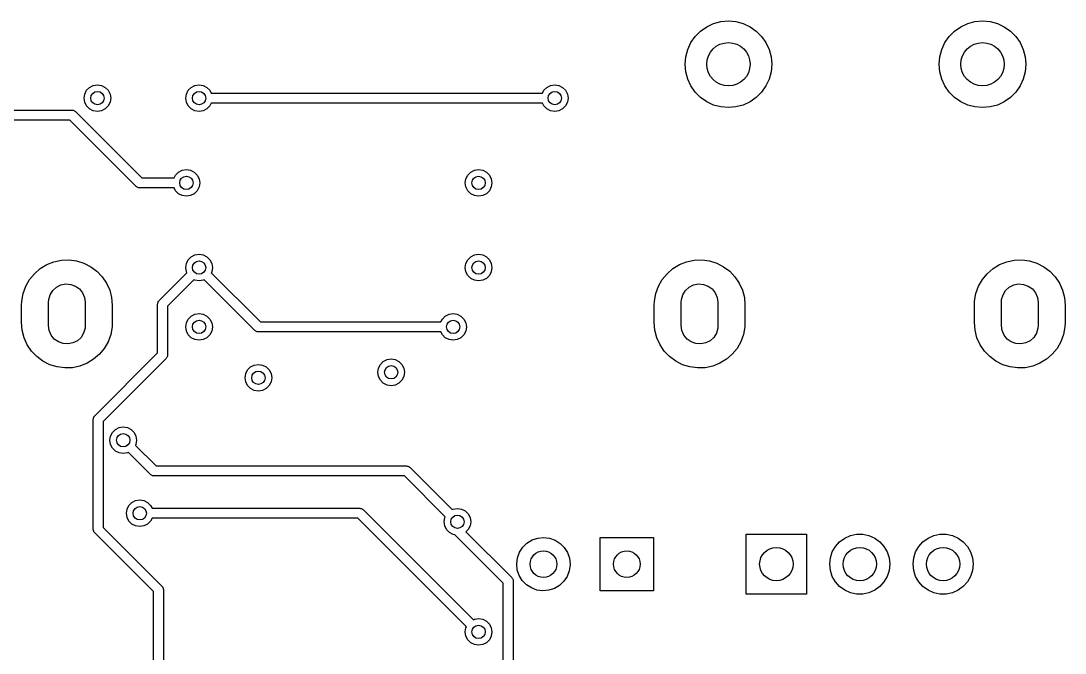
# Model space of a CAD drawing. Extents: x 74 to 207, y -143 to -33.
# Drawn here: x 172.97 to 204.28, y -91.57 to -72.61 of the extents above; entities that cross this region are included whole.
import ezdxf

# ---------------------------------------------------------------- set-up
doc = ezdxf.new("R2010")
doc.units = 0
doc.layers.add('BLACK', color=7, linetype='CONTINUOUS')

msp = doc.modelspace()

# ---------------------------------------------------------------- linework, layer by layer
at = {"layer": 'BLACK', "linetype": 'CONTINUOUS'}
for p, q in [((193.738, -72.6924), (193.957, -72.6337)), ((193.957, -72.6337), (194.183, -72.614)), ((194.183, -72.614), (194.409, -72.6337)), ((194.409, -72.6337), (194.628, -72.6924)), ((201.358, -72.6924), (201.577, -72.6337)), ((201.577, -72.6337), (201.803, -72.614)), ((201.803, -72.614), (202.029, -72.6337)), ((202.029, -72.6337), (202.248, -72.6924)), ((193.187, -73.0784), (193.347, -72.9181)), ((193.347, -72.9181), (193.533, -72.7882)), ((193.533, -72.7882), (193.738, -72.6924)), ((194.628, -72.6924), (194.833, -72.7882)), ((194.833, -72.7882), (195.019, -72.9181)), ((195.019, -72.9181), (195.179, -73.0784)), ((200.807, -73.0784), (200.967, -72.9181)), ((200.967, -72.9181), (201.153, -72.7882)), ((201.153, -72.7882), (201.358, -72.6924)), ((202.248, -72.6924), (202.453, -72.7882)), ((202.453, -72.7882), (202.639, -72.9181)), ((202.639, -72.9181), (202.799, -73.0784)), ((192.961, -73.4694), (193.057, -73.264)), ((193.057, -73.264), (193.187, -73.0784)), ((195.179, -73.0784), (195.309, -73.264)), ((195.309, -73.264), (195.405, -73.4694)), ((200.581, -73.4694), (200.677, -73.264)), ((200.677, -73.264), (200.807, -73.0784)), ((202.799, -73.0784), (202.929, -73.264)), ((202.929, -73.264), (203.025, -73.4694)), ((192.903, -73.6883), (192.961, -73.4694)), ((195.405, -73.4694), (195.463, -73.6883)), ((200.523, -73.6883), (200.581, -73.4694)), ((203.025, -73.4694), (203.083, -73.6883)), ((192.883, -73.914), (192.903, -73.6883)), ((195.463, -73.6883), (195.483, -73.914)), ((200.503, -73.914), (200.523, -73.6883)), ((203.083, -73.6883), (203.103, -73.914)), ((192.903, -74.1397), (192.883, -73.914)), ((192.961, -74.3586), (192.903, -74.1397)), ((195.463, -74.1397), (195.405, -74.3586)), ((195.483, -73.914), (195.463, -74.1397)), ((200.523, -74.1397), (200.503, -73.914)), ((200.581, -74.3586), (200.523, -74.1397)), ((203.083, -74.1397), (203.025, -74.3586)), ((203.103, -73.914), (203.083, -74.1397)), ((193.057, -74.564), (192.961, -74.3586)), ((195.405, -74.3586), (195.309, -74.564)), ((200.677, -74.564), (200.581, -74.3586)), ((203.025, -74.3586), (202.929, -74.564)), ((174.86, -74.93), (174.88, -74.8064)), ((174.88, -74.8064), (174.936, -74.6949)), ((174.936, -74.6949), (175.025, -74.6064)), ((175.025, -74.6064), (175.136, -74.5496)), ((175.136, -74.5496), (175.26, -74.53)), ((175.26, -74.53), (175.384, -74.5496)), ((175.384, -74.5496), (175.495, -74.6064)), ((175.495, -74.6064), (175.584, -74.6949)), ((175.584, -74.6949), (175.64, -74.8064)), ((175.64, -74.8064), (175.66, -74.93)), ((177.908, -74.93), (177.928, -74.8064)), ((177.928, -74.8064), (177.984, -74.6949)), ((177.984, -74.6949), (178.073, -74.6064)), ((178.073, -74.6064), (178.184, -74.5496)), ((178.184, -74.5496), (178.308, -74.53)), ((178.308, -74.53), (178.432, -74.5496)), ((178.432, -74.5496), (178.543, -74.6064)), ((178.543, -74.6064), (178.632, -74.6949)), ((178.632, -74.6949), (178.675, -74.78)), ((178.675, -74.78), (188.609, -74.78)), ((188.609, -74.78), (188.652, -74.6949)), ((188.652, -74.6949), (188.741, -74.6064)), ((188.741, -74.6064), (188.852, -74.5496)), ((188.852, -74.5496), (188.976, -74.53)), ((188.976, -74.53), (189.1, -74.5496)), ((189.1, -74.5496), (189.211, -74.6064)), ((189.211, -74.6064), (189.3, -74.6949)), ((189.3, -74.6949), (189.356, -74.8064)), ((189.356, -74.8064), (189.376, -74.93)), ((193.187, -74.7496), (193.057, -74.564)), ((193.347, -74.9099), (193.187, -74.7496)), ((195.179, -74.7496), (195.019, -74.9099)), ((195.309, -74.564), (195.179, -74.7496)), ((200.807, -74.7496), (200.677, -74.564)), ((200.967, -74.9099), (200.807, -74.7496)), ((202.799, -74.7496), (202.639, -74.9099)), ((202.929, -74.564), (202.799, -74.7496)), ((174.88, -75.0536), (174.86, -74.93)), ((174.936, -75.1651), (174.88, -75.0536)), ((175.64, -75.0536), (175.584, -75.1651)), ((175.66, -74.93), (175.64, -75.0536)), ((177.928, -75.0536), (177.908, -74.93)), ((177.984, -75.1651), (177.928, -75.0536)), ((178.675, -75.08), (178.632, -75.1651)), ((188.609, -75.08), (178.675, -75.08)), ((188.652, -75.1651), (188.609, -75.08)), ((189.356, -75.0536), (189.3, -75.1651)), ((189.376, -74.93), (189.356, -75.0536)), ((193.533, -75.0398), (193.347, -74.9099)), ((193.738, -75.1356), (193.533, -75.0398)), ((193.957, -75.1942), (193.738, -75.1356)), ((194.628, -75.1356), (194.409, -75.1942)), ((194.833, -75.0398), (194.628, -75.1356)), ((195.019, -74.9099), (194.833, -75.0398)), ((201.153, -75.0398), (200.967, -74.9099)), ((201.358, -75.1356), (201.153, -75.0398)), ((201.577, -75.1942), (201.358, -75.1356)), ((202.248, -75.1356), (202.029, -75.1942)), ((202.453, -75.0398), (202.248, -75.1356)), ((202.639, -74.9099), (202.453, -75.0398)), ((164.846, -75.288), (174.498, -75.288)), ((174.498, -75.288), (174.517, -75.2931)), ((174.517, -75.2931), (174.537, -75.2931)), ((174.537, -75.2931), (174.554, -75.303)), ((174.554, -75.303), (174.573, -75.3081)), ((174.573, -75.3081), (174.587, -75.3221)), ((174.587, -75.3221), (174.604, -75.3319)), ((174.604, -75.3319), (176.592, -77.32)), ((175.025, -75.2536), (174.936, -75.1651)), ((175.136, -75.3104), (175.025, -75.2536)), ((175.26, -75.33), (175.136, -75.3104)), ((175.384, -75.3104), (175.26, -75.33)), ((175.495, -75.2536), (175.384, -75.3104)), ((175.584, -75.1651), (175.495, -75.2536)), ((178.073, -75.2536), (177.984, -75.1651)), ((178.184, -75.3104), (178.073, -75.2536)), ((178.308, -75.33), (178.184, -75.3104)), ((178.432, -75.3104), (178.308, -75.33)), ((178.543, -75.2536), (178.432, -75.3104)), ((178.632, -75.1651), (178.543, -75.2536)), ((188.741, -75.2536), (188.652, -75.1651)), ((188.852, -75.3104), (188.741, -75.2536)), ((188.976, -75.33), (188.852, -75.3104)), ((189.1, -75.3104), (188.976, -75.33)), ((189.211, -75.2536), (189.1, -75.3104)), ((189.3, -75.1651), (189.211, -75.2536)), ((194.183, -75.214), (193.957, -75.1942)), ((194.409, -75.1942), (194.183, -75.214)), ((201.803, -75.214), (201.577, -75.1942)), ((202.029, -75.1942), (201.803, -75.214)), ((174.436, -75.588), (164.908, -75.588)), ((176.424, -77.5761), (174.436, -75.588)), ((176.592, -77.32), (177.56, -77.32)), ((177.56, -77.32), (177.603, -77.2349)), ((177.603, -77.2349), (177.692, -77.1464)), ((177.692, -77.1464), (177.803, -77.0896)), ((177.803, -77.0896), (177.927, -77.07)), ((177.927, -77.07), (178.051, -77.0896)), ((178.051, -77.0896), (178.162, -77.1464)), ((178.162, -77.1464), (178.251, -77.2349)), ((178.251, -77.2349), (178.307, -77.3464)), ((178.307, -77.3464), (178.327, -77.47)), ((186.29, -77.47), (186.31, -77.3464)), ((186.31, -77.3464), (186.366, -77.2349)), ((186.366, -77.2349), (186.455, -77.1464)), ((186.455, -77.1464), (186.566, -77.0896)), ((186.566, -77.0896), (186.69, -77.07)), ((186.69, -77.07), (186.814, -77.0896)), ((186.814, -77.0896), (186.925, -77.1464)), ((186.925, -77.1464), (187.014, -77.2349)), ((187.014, -77.2349), (187.07, -77.3464)), ((187.07, -77.3464), (187.09, -77.47)), ((176.441, -77.5859), (176.424, -77.5761)), ((176.455, -77.5999), (176.441, -77.5859)), ((176.474, -77.605), (176.455, -77.5999)), ((176.491, -77.6149), (176.474, -77.605)), ((176.511, -77.6149), (176.491, -77.6149)), ((176.53, -77.62), (176.511, -77.6149)), ((177.56, -77.62), (176.53, -77.62)), ((177.603, -77.7051), (177.56, -77.62)), ((178.307, -77.5936), (178.251, -77.7051)), ((178.327, -77.47), (178.307, -77.5936)), ((186.31, -77.5936), (186.29, -77.47)), ((186.366, -77.7051), (186.31, -77.5936)), ((187.07, -77.5936), (187.014, -77.7051)), ((187.09, -77.47), (187.07, -77.5936)), ((177.692, -77.7936), (177.603, -77.7051)), ((177.803, -77.8504), (177.692, -77.7936)), ((177.927, -77.87), (177.803, -77.8504)), ((178.051, -77.8504), (177.927, -77.87)), ((178.162, -77.7936), (178.051, -77.8504)), ((178.251, -77.7051), (178.162, -77.7936)), ((186.455, -77.7936), (186.366, -77.7051)), ((186.566, -77.8504), (186.455, -77.7936)), ((186.69, -77.87), (186.566, -77.8504)), ((186.814, -77.8504), (186.69, -77.87)), ((186.925, -77.7936), (186.814, -77.8504)), ((187.014, -77.7051), (186.925, -77.7936)), ((173.74, -79.9218), (173.954, -79.8374)), ((173.954, -79.8374), (174.179, -79.7901)), ((174.179, -79.7901), (174.409, -79.7815)), ((174.409, -79.7815), (174.637, -79.8117)), ((174.637, -79.8117), (174.857, -79.8799)), ((177.928, -79.8864), (177.984, -79.7749)), ((177.984, -79.7749), (178.073, -79.6864)), ((178.073, -79.6864), (178.184, -79.6296)), ((178.184, -79.6296), (178.308, -79.61)), ((178.308, -79.61), (178.432, -79.6296)), ((178.432, -79.6296), (178.543, -79.6864)), ((178.543, -79.6864), (178.632, -79.7749)), ((178.632, -79.7749), (178.688, -79.8864)), ((186.31, -79.8864), (186.366, -79.7749)), ((186.366, -79.7749), (186.455, -79.6864)), ((186.455, -79.6864), (186.566, -79.6296)), ((186.566, -79.6296), (186.69, -79.61)), ((186.69, -79.61), (186.814, -79.6296)), ((186.814, -79.6296), (186.925, -79.6864)), ((186.925, -79.6864), (187.014, -79.7749)), ((187.014, -79.7749), (187.07, -79.8864)), ((192.715, -79.9218), (192.929, -79.8374)), ((192.929, -79.8374), (193.154, -79.7901)), ((193.154, -79.7901), (193.384, -79.7815)), ((193.384, -79.7815), (193.612, -79.8117)), ((193.612, -79.8117), (193.832, -79.8799)), ((202.315, -79.9218), (202.529, -79.8374)), ((202.529, -79.8374), (202.754, -79.7901)), ((202.754, -79.7901), (202.984, -79.7815)), ((202.984, -79.7815), (203.212, -79.8117)), ((203.212, -79.8117), (203.432, -79.8799)), ((173.37, -80.1919), (173.544, -80.0411)), ((173.544, -80.0411), (173.74, -79.9218)), ((174.857, -79.8799), (175.062, -79.9841)), ((175.062, -79.9841), (175.246, -80.1214)), ((175.246, -80.1214), (175.405, -80.2878)), ((177.11, -80.9961), (177.943, -80.1632)), ((177.908, -80.01), (177.928, -79.8864)), ((177.928, -80.1336), (177.908, -80.01)), ((177.943, -80.1632), (177.928, -80.1336)), ((178.688, -80.1336), (178.673, -80.1632)), ((178.673, -80.1632), (180.148, -81.638)), ((178.688, -79.8864), (178.708, -80.01)), ((178.708, -80.01), (178.688, -80.1336)), ((186.29, -80.01), (186.31, -79.8864)), ((186.31, -80.1336), (186.29, -80.01)), ((186.366, -80.2451), (186.31, -80.1336)), ((187.07, -80.1336), (187.014, -80.2451)), ((187.07, -79.8864), (187.09, -80.01)), ((187.09, -80.01), (187.07, -80.1336)), ((192.345, -80.1919), (192.519, -80.0411)), ((192.519, -80.0411), (192.715, -79.9218)), ((193.832, -79.8799), (194.037, -79.9841)), ((194.037, -79.9841), (194.221, -80.1214)), ((194.221, -80.1214), (194.38, -80.2878)), ((201.945, -80.1919), (202.119, -80.0411)), ((202.119, -80.0411), (202.315, -79.9218)), ((203.432, -79.8799), (203.637, -79.9841)), ((203.637, -79.9841), (203.821, -80.1214)), ((203.821, -80.1214), (203.98, -80.2878)), ((173.11, -80.5695), (173.224, -80.3697)), ((173.224, -80.3697), (173.37, -80.1919)), ((175.405, -80.2878), (175.533, -80.4786)), ((175.533, -80.4786), (175.628, -80.6883)), ((178.155, -80.3753), (177.366, -81.1643)), ((178.184, -80.3904), (178.155, -80.3753)), ((178.308, -80.41), (178.184, -80.3904)), ((178.432, -80.3904), (178.308, -80.41)), ((178.461, -80.3753), (178.432, -80.3904)), ((179.98, -81.8941), (178.461, -80.3753)), ((186.455, -80.3336), (186.366, -80.2451)), ((186.566, -80.3904), (186.455, -80.3336)), ((186.69, -80.41), (186.566, -80.3904)), ((186.814, -80.3904), (186.69, -80.41)), ((186.925, -80.3336), (186.814, -80.3904)), ((187.014, -80.2451), (186.925, -80.3336)), ((192.085, -80.5695), (192.199, -80.3697)), ((192.199, -80.3697), (192.345, -80.1919)), ((194.38, -80.2878), (194.508, -80.4786)), ((194.508, -80.4786), (194.603, -80.6883)), ((201.685, -80.5695), (201.799, -80.3697)), ((201.799, -80.3697), (201.945, -80.1919)), ((203.98, -80.2878), (204.108, -80.4786)), ((204.108, -80.4786), (204.203, -80.6883)), ((172.991, -81.012), (173.032, -80.7857)), ((173.032, -80.7857), (173.11, -80.5695)), ((173.843, -80.8263), (173.921, -80.6994)), ((173.921, -80.6994), (174.031, -80.5984)), ((174.031, -80.5984), (174.164, -80.5306)), ((174.164, -80.5306), (174.31, -80.5011)), ((174.31, -80.5011), (174.459, -80.512)), ((174.459, -80.512), (174.6, -80.5626)), ((174.6, -80.5626), (174.722, -80.6491)), ((174.722, -80.6491), (174.815, -80.7651)), ((174.815, -80.7651), (174.875, -80.9021)), ((175.628, -80.6883), (175.686, -80.9109)), ((191.966, -81.012), (192.007, -80.7857)), ((192.007, -80.7857), (192.085, -80.5695)), ((192.818, -80.8263), (192.896, -80.6994)), ((192.896, -80.6994), (193.006, -80.5984)), ((193.006, -80.5984), (193.139, -80.5306)), ((193.139, -80.5306), (193.285, -80.5011)), ((193.285, -80.5011), (193.434, -80.512)), ((193.434, -80.512), (193.575, -80.5626)), ((193.575, -80.5626), (193.697, -80.6491)), ((193.697, -80.6491), (193.79, -80.7651)), ((193.79, -80.7651), (193.85, -80.9021)), ((194.603, -80.6883), (194.661, -80.9109)), ((201.566, -81.012), (201.607, -80.7857)), ((201.607, -80.7857), (201.685, -80.5695)), ((202.418, -80.8263), (202.496, -80.6994)), ((202.496, -80.6994), (202.606, -80.5984)), ((202.606, -80.5984), (202.739, -80.5306)), ((202.739, -80.5306), (202.885, -80.5011)), ((202.885, -80.5011), (203.034, -80.512)), ((203.034, -80.512), (203.175, -80.5626)), ((203.175, -80.5626), (203.297, -80.6491)), ((203.297, -80.6491), (203.39, -80.7651)), ((203.39, -80.7651), (203.45, -80.9021)), ((204.203, -80.6883), (204.261, -80.9109)), ((172.985, -81.14), (172.991, -81.012)), ((173.795, -81.05), (173.801, -80.9697)), ((173.795, -81.75), (173.795, -81.05)), ((173.801, -80.9697), (173.843, -80.8263)), ((174.875, -80.9021), (174.895, -81.05)), ((174.895, -81.05), (174.895, -81.75)), ((175.686, -80.9109), (175.705, -81.14)), ((177.066, -81.1022), (177.071, -81.0831)), ((177.066, -82.5641), (177.066, -81.1022)), ((177.071, -81.0634), (177.081, -81.0463)), ((177.071, -81.0831), (177.071, -81.0634)), ((177.081, -81.0463), (177.086, -81.0272)), ((177.086, -81.0272), (177.1, -81.0132)), ((177.1, -81.0132), (177.11, -80.9961)), ((191.96, -81.14), (191.966, -81.012)), ((192.77, -81.05), (192.776, -80.9697)), ((192.77, -81.75), (192.77, -81.05)), ((192.776, -80.9697), (192.818, -80.8263)), ((193.85, -80.9021), (193.87, -81.05)), ((193.87, -81.05), (193.87, -81.75)), ((194.661, -80.9109), (194.68, -81.14)), ((201.56, -81.14), (201.566, -81.012)), ((202.37, -81.05), (202.376, -80.9697)), ((202.37, -81.75), (202.37, -81.05)), ((202.376, -80.9697), (202.418, -80.8263)), ((203.45, -80.9021), (203.47, -81.05)), ((203.47, -81.05), (203.47, -81.75)), ((204.261, -80.9109), (204.28, -81.14)), ((172.985, -81.66), (172.985, -81.14)), ((175.705, -81.14), (175.705, -81.66)), ((177.366, -81.1643), (177.366, -82.6262)), ((178.073, -81.4644), (178.184, -81.4076)), ((178.184, -81.4076), (178.308, -81.388)), ((178.308, -81.388), (178.432, -81.4076)), ((178.432, -81.4076), (178.543, -81.4644)), ((185.693, -81.4644), (185.804, -81.4076)), ((185.804, -81.4076), (185.928, -81.388)), ((185.928, -81.388), (186.052, -81.4076)), ((186.052, -81.4076), (186.163, -81.4644)), ((191.96, -81.66), (191.96, -81.14)), ((194.68, -81.14), (194.68, -81.66)), ((201.56, -81.66), (201.56, -81.14)), ((204.28, -81.14), (204.28, -81.66)), ((173.004, -81.8891), (172.985, -81.66)), ((175.705, -81.66), (175.699, -81.788)), ((177.908, -81.788), (177.928, -81.6644)), ((177.928, -81.6644), (177.984, -81.5529)), ((177.984, -81.5529), (178.073, -81.4644)), ((178.543, -81.4644), (178.632, -81.5529)), ((178.632, -81.5529), (178.688, -81.6644)), ((178.688, -81.6644), (178.708, -81.788)), ((180.148, -81.638), (185.561, -81.638)), ((185.561, -81.638), (185.604, -81.5529)), ((185.604, -81.5529), (185.693, -81.4644)), ((186.163, -81.4644), (186.252, -81.5529)), ((186.252, -81.5529), (186.308, -81.6644)), ((186.308, -81.6644), (186.328, -81.788)), ((191.979, -81.8891), (191.96, -81.66)), ((194.68, -81.66), (194.674, -81.788)), ((201.579, -81.8891), (201.56, -81.66)), ((204.28, -81.66), (204.274, -81.788)), ((173.062, -82.1117), (173.004, -81.8891)), ((173.815, -81.8979), (173.795, -81.75)), ((173.875, -82.0349), (173.815, -81.8979)), ((173.968, -82.1509), (173.875, -82.0349)), ((174.847, -81.9737), (174.769, -82.1006)), ((174.889, -81.8303), (174.847, -81.9737)), ((174.895, -81.75), (174.889, -81.8303)), ((175.658, -82.0143), (175.58, -82.2305)), ((175.699, -81.788), (175.658, -82.0143)), ((177.928, -81.9116), (177.908, -81.788)), ((177.984, -82.0231), (177.928, -81.9116)), ((178.073, -82.1116), (177.984, -82.0231)), ((178.632, -82.0231), (178.543, -82.1116)), ((178.688, -81.9116), (178.632, -82.0231)), ((178.708, -81.788), (178.688, -81.9116)), ((179.997, -81.9039), (179.98, -81.8941)), ((180.011, -81.9179), (179.997, -81.9039)), ((180.03, -81.923), (180.011, -81.9179)), ((180.047, -81.9329), (180.03, -81.923)), ((180.067, -81.9329), (180.047, -81.9329)), ((180.086, -81.938), (180.067, -81.9329)), ((185.561, -81.938), (180.086, -81.938)), ((185.604, -82.0231), (185.561, -81.938)), ((185.693, -82.1116), (185.604, -82.0231)), ((186.252, -82.0231), (186.163, -82.1116)), ((186.308, -81.9116), (186.252, -82.0231)), ((186.328, -81.788), (186.308, -81.9116)), ((192.037, -82.1117), (191.979, -81.8891)), ((192.79, -81.8979), (192.77, -81.75)), ((192.85, -82.0349), (192.79, -81.8979)), ((192.943, -82.1509), (192.85, -82.0349)), ((193.822, -81.9737), (193.744, -82.1006)), ((193.864, -81.8303), (193.822, -81.9737)), ((193.87, -81.75), (193.864, -81.8303)), ((194.633, -82.0143), (194.555, -82.2305)), ((194.674, -81.788), (194.633, -82.0143)), ((201.637, -82.1117), (201.579, -81.8891)), ((202.39, -81.8979), (202.37, -81.75)), ((202.45, -82.0349), (202.39, -81.8979)), ((202.543, -82.1509), (202.45, -82.0349)), ((203.422, -81.9737), (203.344, -82.1006)), ((203.464, -81.8303), (203.422, -81.9737)), ((203.47, -81.75), (203.464, -81.8303)), ((204.233, -82.0143), (204.155, -82.2305)), ((204.274, -81.788), (204.233, -82.0143)), ((173.157, -82.3214), (173.062, -82.1117)), ((173.285, -82.5122), (173.157, -82.3214)), ((174.09, -82.2374), (173.968, -82.1509)), ((174.231, -82.288), (174.09, -82.2374)), ((174.38, -82.2989), (174.231, -82.288)), ((174.526, -82.2694), (174.38, -82.2989)), ((174.659, -82.2016), (174.526, -82.2694)), ((174.769, -82.1006), (174.659, -82.2016)), ((175.58, -82.2305), (175.466, -82.4303)), ((178.184, -82.1684), (178.073, -82.1116)), ((178.308, -82.188), (178.184, -82.1684)), ((178.432, -82.1684), (178.308, -82.188)), ((178.543, -82.1116), (178.432, -82.1684)), ((185.804, -82.1684), (185.693, -82.1116)), ((185.928, -82.188), (185.804, -82.1684)), ((186.052, -82.1684), (185.928, -82.188)), ((186.163, -82.1116), (186.052, -82.1684)), ((192.132, -82.3214), (192.037, -82.1117)), ((192.26, -82.5122), (192.132, -82.3214)), ((193.065, -82.2374), (192.943, -82.1509)), ((193.206, -82.288), (193.065, -82.2374)), ((193.355, -82.2989), (193.206, -82.288)), ((193.501, -82.2694), (193.355, -82.2989)), ((193.634, -82.2016), (193.501, -82.2694)), ((193.744, -82.1006), (193.634, -82.2016)), ((194.555, -82.2305), (194.441, -82.4303)), ((201.732, -82.3214), (201.637, -82.1117)), ((201.86, -82.5122), (201.732, -82.3214)), ((202.665, -82.2374), (202.543, -82.1509)), ((202.806, -82.288), (202.665, -82.2374)), ((202.955, -82.2989), (202.806, -82.288)), ((203.101, -82.2694), (202.955, -82.2989)), ((203.234, -82.2016), (203.101, -82.2694)), ((203.344, -82.1006), (203.234, -82.2016)), ((204.155, -82.2305), (204.041, -82.4303)), ((173.444, -82.6786), (173.285, -82.5122)), ((175.32, -82.6081), (175.146, -82.7589)), ((175.179, -84.4505), (177.066, -82.5641)), ((175.466, -82.4303), (175.32, -82.6081)), ((177.361, -82.665), (177.351, -82.6821)), ((177.366, -82.6262), (177.361, -82.6453)), ((177.361, -82.6453), (177.361, -82.665)), ((192.419, -82.6786), (192.26, -82.5122)), ((194.295, -82.6081), (194.121, -82.7589)), ((194.441, -82.4303), (194.295, -82.6081)), ((202.019, -82.6786), (201.86, -82.5122)), ((203.895, -82.6081), (203.721, -82.7589)), ((204.041, -82.4303), (203.895, -82.6081)), ((173.628, -82.8159), (173.444, -82.6786)), ((173.833, -82.9201), (173.628, -82.8159)), ((174.053, -82.9883), (173.833, -82.9201)), ((174.736, -82.9626), (174.511, -83.0099)), ((174.95, -82.8782), (174.736, -82.9626)), ((175.146, -82.7589), (174.95, -82.8782)), ((177.322, -82.7323), (175.435, -84.6187)), ((177.332, -82.7152), (177.322, -82.7323)), ((177.346, -82.7012), (177.332, -82.7152)), ((177.351, -82.6821), (177.346, -82.7012)), ((179.851, -82.9884), (179.962, -82.9316)), ((179.962, -82.9316), (180.086, -82.912)), ((180.086, -82.912), (180.21, -82.9316)), ((180.21, -82.9316), (180.321, -82.9884)), ((183.688, -83.026), (183.745, -82.9145)), ((183.745, -82.9145), (183.834, -82.826)), ((183.834, -82.826), (183.945, -82.7692)), ((183.945, -82.7692), (184.069, -82.7496)), ((184.069, -82.7496), (184.192, -82.7692)), ((184.192, -82.7692), (184.304, -82.826)), ((184.304, -82.826), (184.392, -82.9145)), ((184.392, -82.9145), (184.449, -83.026)), ((192.603, -82.8159), (192.419, -82.6786)), ((192.808, -82.9201), (192.603, -82.8159)), ((193.028, -82.9883), (192.808, -82.9201)), ((193.711, -82.9626), (193.486, -83.0099)), ((193.925, -82.8782), (193.711, -82.9626)), ((194.121, -82.7589), (193.925, -82.8782)), ((202.203, -82.8159), (202.019, -82.6786)), ((202.408, -82.9201), (202.203, -82.8159)), ((202.628, -82.9883), (202.408, -82.9201)), ((203.311, -82.9626), (203.086, -83.0099)), ((203.525, -82.8782), (203.311, -82.9626)), ((203.721, -82.7589), (203.525, -82.8782)), ((174.281, -83.0185), (174.053, -82.9883)), ((174.511, -83.0099), (174.281, -83.0185)), ((179.686, -83.312), (179.706, -83.1884)), ((179.706, -83.1884), (179.762, -83.0769)), ((179.762, -83.0769), (179.851, -82.9884)), ((180.321, -82.9884), (180.41, -83.0769)), ((180.41, -83.0769), (180.466, -83.1884)), ((180.466, -83.1884), (180.486, -83.312)), ((183.669, -83.1496), (183.688, -83.026)), ((183.688, -83.2732), (183.669, -83.1496)), ((183.745, -83.3847), (183.688, -83.2732)), ((184.449, -83.2732), (184.392, -83.3847)), ((184.449, -83.026), (184.469, -83.1496)), ((184.469, -83.1496), (184.449, -83.2732)), ((193.256, -83.0185), (193.028, -82.9883)), ((193.486, -83.0099), (193.256, -83.0185)), ((202.856, -83.0185), (202.628, -82.9883)), ((203.086, -83.0099), (202.856, -83.0185)), ((179.706, -83.4356), (179.686, -83.312)), ((179.762, -83.5471), (179.706, -83.4356)), ((179.851, -83.6356), (179.762, -83.5471)), ((180.41, -83.5471), (180.321, -83.6356)), ((180.466, -83.4356), (180.41, -83.5471)), ((180.486, -83.312), (180.466, -83.4356)), ((183.834, -83.4732), (183.745, -83.3847)), ((183.945, -83.5301), (183.834, -83.4732)), ((184.069, -83.5496), (183.945, -83.5301)), ((184.192, -83.5301), (184.069, -83.5496)), ((184.304, -83.4732), (184.192, -83.5301)), ((184.392, -83.3847), (184.304, -83.4732)), ((179.962, -83.6924), (179.851, -83.6356)), ((180.086, -83.712), (179.962, -83.6924)), ((180.21, -83.6924), (180.086, -83.712)), ((180.321, -83.6356), (180.21, -83.6924)), ((175.135, -84.5566), (175.141, -84.5375)), ((175.141, -84.5178), (175.15, -84.5007)), ((175.141, -84.5375), (175.141, -84.5178)), ((175.15, -84.5007), (175.155, -84.4816)), ((175.155, -84.4816), (175.169, -84.4676)), ((175.169, -84.4676), (175.179, -84.4505)), ((175.135, -87.8586), (175.135, -84.5566)), ((175.435, -84.6187), (175.435, -87.7965)), ((175.711, -84.9507), (175.8, -84.8622)), ((175.8, -84.8622), (175.911, -84.8054)), ((175.911, -84.8054), (176.035, -84.7858)), ((176.035, -84.7858), (176.159, -84.8054)), ((176.159, -84.8054), (176.27, -84.8622)), ((176.27, -84.8622), (176.359, -84.9507)), ((175.635, -85.1858), (175.654, -85.0622)), ((175.654, -85.0622), (175.711, -84.9507)), ((176.359, -84.9507), (176.415, -85.0622)), ((176.415, -85.0622), (176.435, -85.1858)), ((175.654, -85.3094), (175.635, -85.1858)), ((175.711, -85.4209), (175.654, -85.3094)), ((175.8, -85.5094), (175.711, -85.4209)), ((176.415, -85.3094), (176.4, -85.339)), ((176.4, -85.339), (177.017, -85.956)), ((176.435, -85.1858), (176.415, -85.3094)), ((175.911, -85.5662), (175.8, -85.5094)), ((176.035, -85.5858), (175.911, -85.5662)), ((176.159, -85.5662), (176.035, -85.5858)), ((176.188, -85.5511), (176.159, -85.5662)), ((176.849, -86.2121), (176.188, -85.5511)), ((177.017, -85.956), (184.531, -85.956)), ((184.531, -85.956), (184.55, -85.9611)), ((184.55, -85.9611), (184.57, -85.9611)), ((184.57, -85.9611), (184.587, -85.971)), ((184.587, -85.971), (184.606, -85.9761)), ((184.606, -85.9761), (184.62, -85.9901)), ((184.62, -85.9901), (184.637, -85.9999)), ((184.637, -85.9999), (185.902, -87.2647)), ((176.866, -86.2219), (176.849, -86.2121)), ((176.88, -86.2359), (176.866, -86.2219)), ((176.899, -86.241), (176.88, -86.2359)), ((176.916, -86.2509), (176.899, -86.241)), ((176.936, -86.2509), (176.916, -86.2509)), ((176.955, -86.256), (176.936, -86.2509)), ((184.469, -86.256), (176.955, -86.256)), ((185.69, -87.4768), (184.469, -86.256)), ((176.206, -87.1409), (176.295, -87.0524)), ((176.295, -87.0524), (176.406, -86.9956)), ((176.406, -86.9956), (176.53, -86.976)), ((176.53, -86.976), (176.654, -86.9956)), ((176.654, -86.9956), (176.765, -87.0524)), ((176.765, -87.0524), (176.854, -87.1409)), ((176.13, -87.376), (176.15, -87.2524)), ((176.15, -87.2524), (176.206, -87.1409)), ((176.854, -87.1409), (176.897, -87.226)), ((176.897, -87.226), (183.134, -87.226)), ((183.134, -87.226), (183.153, -87.2311)), ((183.153, -87.2311), (183.173, -87.2311)), ((183.173, -87.2311), (183.19, -87.241)), ((183.19, -87.241), (183.209, -87.2461)), ((183.209, -87.2461), (183.223, -87.2601)), ((183.223, -87.2601), (183.24, -87.2699)), ((183.24, -87.2699), (186.537, -90.5667)), ((185.902, -87.2647), (185.931, -87.2496)), ((185.931, -87.2496), (186.055, -87.23)), ((186.055, -87.23), (186.179, -87.2496)), ((186.179, -87.2496), (186.29, -87.3064)), ((186.29, -87.3064), (186.379, -87.3949)), ((176.15, -87.4996), (176.13, -87.376)), ((176.206, -87.6111), (176.15, -87.4996)), ((176.295, -87.6996), (176.206, -87.6111)), ((176.854, -87.6111), (176.765, -87.6996)), ((176.897, -87.526), (176.854, -87.6111)), ((183.072, -87.526), (176.897, -87.526)), ((186.325, -90.7788), (183.072, -87.526)), ((185.655, -87.63), (185.675, -87.5064)), ((185.675, -87.7536), (185.655, -87.63)), ((185.675, -87.5064), (185.69, -87.4768)), ((186.379, -87.3949), (186.435, -87.5064)), ((186.435, -87.5064), (186.455, -87.63)), ((186.455, -87.63), (186.435, -87.7536)), ((175.141, -87.8777), (175.135, -87.8586)), ((175.141, -87.8974), (175.141, -87.8777)), ((175.15, -87.9145), (175.141, -87.8974)), ((175.155, -87.9336), (175.15, -87.9145)), ((175.169, -87.9476), (175.155, -87.9336)), ((175.179, -87.9647), (175.169, -87.9476)), ((176.939, -89.7241), (175.179, -87.9647)), ((175.435, -87.7965), (177.195, -89.5559)), ((176.406, -87.7564), (176.295, -87.6996)), ((176.53, -87.776), (176.406, -87.7564)), ((176.654, -87.7564), (176.53, -87.776)), ((176.765, -87.6996), (176.654, -87.7564)), ((185.731, -87.8651), (185.675, -87.7536)), ((185.82, -87.9536), (185.731, -87.8651)), ((185.931, -88.0104), (185.82, -87.9536)), ((186.379, -87.8651), (186.313, -87.9303)), ((186.313, -87.9303), (187.685, -89.3019)), ((186.435, -87.7536), (186.379, -87.8651)), ((185.976, -88.0176), (185.931, -88.0104)), ((187.429, -89.4701), (185.976, -88.0176)), ((188.015, -88.3944), (188.142, -88.2696)), ((188.142, -88.2696), (188.294, -88.1761)), ((188.294, -88.1761), (188.463, -88.1187)), ((188.463, -88.1187), (188.641, -88.1)), ((188.641, -88.1), (188.818, -88.1211)), ((188.818, -88.1211), (188.986, -88.181)), ((188.986, -88.181), (189.136, -88.2765)), ((189.136, -88.2765), (189.262, -88.4031)), ((190.335, -89.7), (190.335, -88.1)), ((190.335, -88.1), (191.935, -88.1)), ((191.935, -88.1), (191.935, -89.7)), ((194.72, -89.8), (194.72, -88)), ((194.72, -88), (196.52, -88)), ((196.52, -88), (196.52, -89.8)), ((197.392, -88.371), (197.518, -88.2312)), ((197.518, -88.2312), (197.67, -88.1206)), ((197.67, -88.1206), (197.842, -88.044)), ((197.842, -88.044), (198.026, -88.0049)), ((198.026, -88.0049), (198.214, -88.0049)), ((198.214, -88.0049), (198.398, -88.044)), ((198.398, -88.044), (198.57, -88.1206)), ((198.57, -88.1206), (198.722, -88.2312)), ((198.722, -88.2312), (198.848, -88.371)), ((199.892, -88.371), (200.018, -88.2312)), ((200.018, -88.2312), (200.17, -88.1206)), ((200.17, -88.1206), (200.342, -88.044)), ((200.342, -88.044), (200.526, -88.0049)), ((200.526, -88.0049), (200.714, -88.0049)), ((200.714, -88.0049), (200.898, -88.044)), ((200.898, -88.044), (201.07, -88.1206)), ((201.07, -88.1206), (201.222, -88.2312)), ((201.222, -88.2312), (201.348, -88.371)), ((187.857, -88.7119), (187.918, -88.5443)), ((187.918, -88.5443), (188.015, -88.3944)), ((189.262, -88.4031), (189.356, -88.5543)), ((189.356, -88.5543), (189.415, -88.7228)), ((197.24, -88.7129), (197.298, -88.5339)), ((197.298, -88.5339), (197.392, -88.371)), ((198.848, -88.371), (198.942, -88.5339)), ((198.942, -88.5339), (199, -88.7129)), ((199.74, -88.7129), (199.798, -88.5339)), ((199.798, -88.5339), (199.892, -88.371)), ((201.348, -88.371), (201.442, -88.5339)), ((201.442, -88.5339), (201.5, -88.7129)), ((187.835, -88.8888), (187.857, -88.7119)), ((187.852, -89.0663), (187.835, -88.8888)), ((189.435, -88.9223), (189.41, -89.099)), ((189.415, -88.7228), (189.435, -88.9)), ((189.435, -88.9), (189.435, -88.9223)), ((197.22, -88.9), (197.24, -88.7129)), ((197.24, -89.0871), (197.22, -88.9)), ((199, -88.7129), (199.02, -88.9)), ((199.02, -88.9), (199, -89.0871)), ((199.72, -88.9), (199.74, -88.7129)), ((199.74, -89.0871), (199.72, -88.9)), ((201.5, -88.7129), (201.52, -88.9)), ((201.52, -88.9), (201.5, -89.0871)), ((187.909, -89.2356), (187.852, -89.0663)), ((188.001, -89.3881), (187.909, -89.2356)), ((189.41, -89.099), (189.347, -89.2657)), ((197.298, -89.2661), (197.24, -89.0871)), ((199, -89.0871), (198.942, -89.2661)), ((199.798, -89.2661), (199.74, -89.0871)), ((201.5, -89.0871), (201.442, -89.2661)), ((177.195, -89.5559), (177.205, -89.573)), ((187.429, -98.4358), (187.429, -89.4701)), ((187.685, -89.3019), (187.695, -89.319)), ((187.695, -89.319), (187.709, -89.333)), ((187.709, -89.333), (187.714, -89.3521)), ((187.714, -89.3521), (187.724, -89.3692)), ((187.724, -89.3692), (187.724, -89.3889)), ((187.724, -89.3889), (187.729, -89.408)), ((187.729, -89.408), (187.729, -98.4723)), ((188.125, -89.5164), (188.001, -89.3881)), ((188.274, -89.6141), (188.125, -89.5164)), ((189.119, -89.5372), (188.965, -89.6285)), ((189.248, -89.4142), (189.119, -89.5372)), ((189.347, -89.2657), (189.248, -89.4142)), ((197.392, -89.429), (197.298, -89.2661)), ((197.518, -89.5688), (197.392, -89.429)), ((198.848, -89.429), (198.722, -89.5688)), ((198.942, -89.2661), (198.848, -89.429)), ((199.892, -89.429), (199.798, -89.2661)), ((200.018, -89.5688), (199.892, -89.429)), ((201.348, -89.429), (201.222, -89.5688)), ((201.442, -89.2661), (201.348, -89.429)), ((176.939, -92.5209), (176.939, -89.7241)), ((177.205, -89.573), (177.219, -89.587)), ((177.219, -89.587), (177.224, -89.6061)), ((177.224, -89.6061), (177.234, -89.6232)), ((177.234, -89.6232), (177.234, -89.6429)), ((177.234, -89.6429), (177.239, -89.662)), ((177.239, -89.662), (177.239, -92.583)), ((188.441, -89.6762), (188.274, -89.6141)), ((188.618, -89.6998), (188.441, -89.6762)), ((188.796, -89.6837), (188.618, -89.6998)), ((188.965, -89.6285), (188.796, -89.6837)), ((191.935, -89.7), (190.335, -89.7)), ((196.52, -89.8), (194.72, -89.8)), ((197.67, -89.6794), (197.518, -89.5688)), ((197.842, -89.756), (197.67, -89.6794)), ((198.026, -89.7951), (197.842, -89.756)), ((198.214, -89.7951), (198.026, -89.7951)), ((198.398, -89.756), (198.214, -89.7951)), ((198.57, -89.6794), (198.398, -89.756)), ((198.722, -89.5688), (198.57, -89.6794)), ((200.17, -89.6794), (200.018, -89.5688)), ((200.342, -89.756), (200.17, -89.6794)), ((200.526, -89.7951), (200.342, -89.756)), ((200.714, -89.7951), (200.526, -89.7951)), ((200.898, -89.756), (200.714, -89.7951)), ((201.07, -89.6794), (200.898, -89.756)), ((201.222, -89.5688), (201.07, -89.6794)), ((186.29, -90.932), (186.31, -90.8084)), ((186.31, -90.8084), (186.325, -90.7788)), ((186.537, -90.5667), (186.566, -90.5516)), ((186.566, -90.5516), (186.69, -90.532)), ((186.69, -90.532), (186.814, -90.5516)), ((186.814, -90.5516), (186.925, -90.6084)), ((186.925, -90.6084), (187.014, -90.6969)), ((187.014, -90.6969), (187.07, -90.8084)), ((187.07, -90.8084), (187.09, -90.932)), ((186.31, -91.0556), (186.29, -90.932)), ((186.366, -91.1671), (186.31, -91.0556)), ((187.07, -91.0556), (187.014, -91.1671)), ((187.09, -90.932), (187.07, -91.0556)), ((186.455, -91.2556), (186.366, -91.1671)), ((186.566, -91.3124), (186.455, -91.2556)), ((186.69, -91.332), (186.566, -91.3124)), ((186.814, -91.3124), (186.69, -91.332)), ((186.925, -91.2556), (186.814, -91.3124)), ((187.014, -91.1671), (186.925, -91.2556))]:
    msp.add_line(p, q, dxfattribs=at)
at = {"layer": 'BLACK'}
for centre, radius in [((194.183, -73.914), 0.65), ((201.803, -73.914), 0.65), ((175.26, -74.93), 0.2), ((178.308, -74.93), 0.2), ((188.976, -74.93), 0.2), ((177.927, -77.47), 0.2), ((186.69, -77.47), 0.2), ((178.308, -80.01), 0.2), ((186.69, -80.01), 0.2), ((178.308, -81.788), 0.2), ((185.928, -81.788), 0.2), ((184.069, -83.1496), 0.2), ((180.086, -83.312), 0.2), ((176.035, -85.1858), 0.2), ((176.53, -87.376), 0.2), ((186.055, -87.63), 0.2), ((188.635, -88.9), 0.4), ((191.135, -88.9), 0.4), ((195.62, -88.9), 0.5), ((198.12, -88.9), 0.5), ((200.62, -88.9), 0.5), ((186.69, -90.932), 0.2)]:
    msp.add_circle(centre, radius, dxfattribs=at)

doc.saveas('drawing.dxf')
